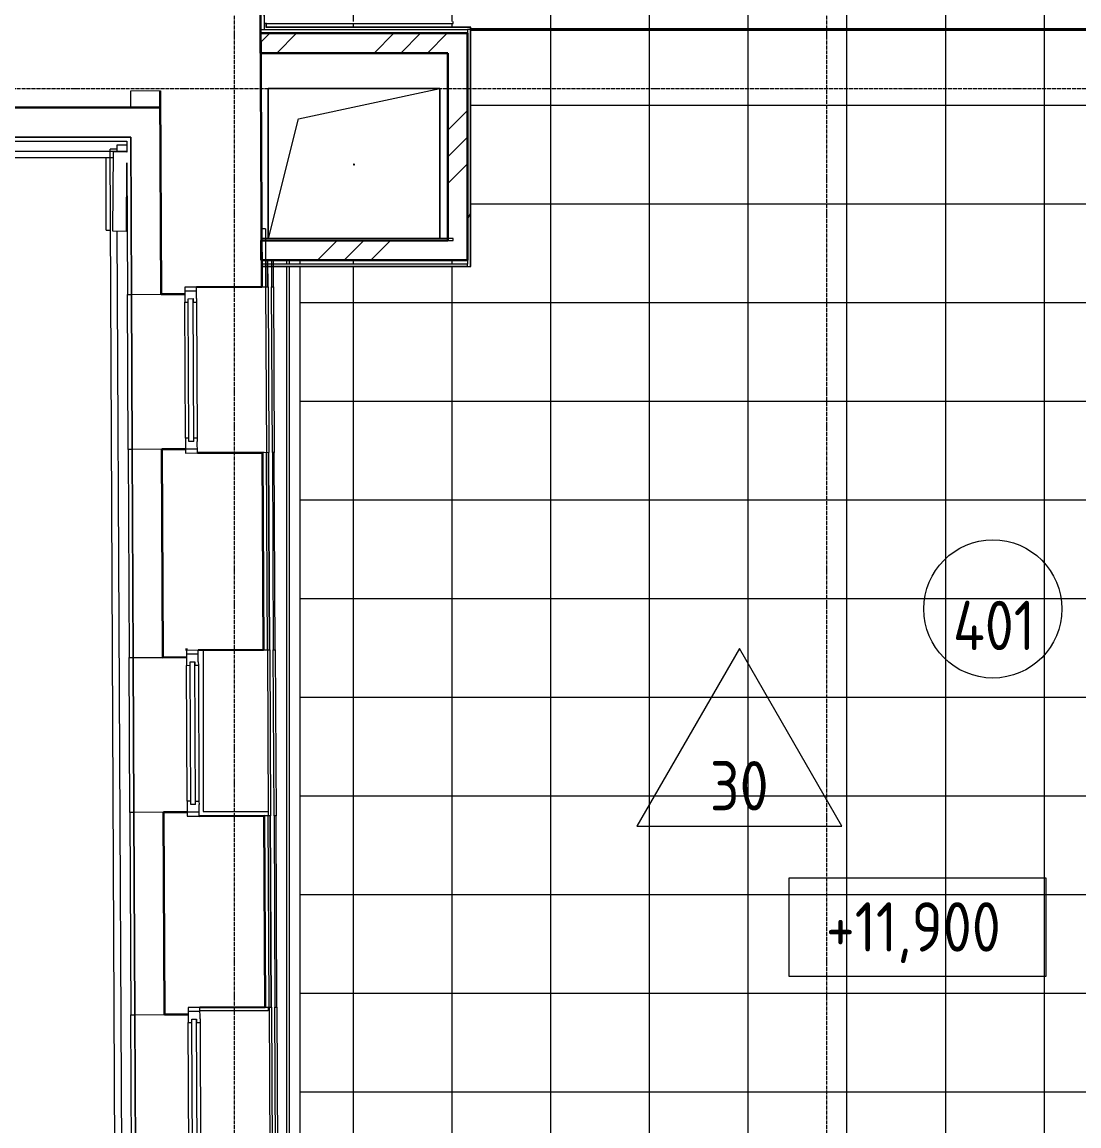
# Model space of a CAD drawing. Header units: millimetres. Extents: x -10915 to 62537, y -37640 to 44223.
# Drawn here: x -1077 to 4278, y 3039 to 8632 of the extents above; entities that cross this region are included whole.
import ezdxf

# ---------------------------------------------------------------- set-up
doc = ezdxf.new("R2010")
doc.units = ezdxf.units.MM
doc.linetypes.add('ADSK_Линия сетки', pattern=[25, 20, -2.5, 0, -2.5])
doc.linetypes.add('ADSK_Штриховая_ш3 п1_5', pattern=[4.5, 3, -1.5])
for name, color, linetype, lineweight in [('_ Окна', 7, 'Continuous', 9), ('Аннотация', 7, 'Continuous', 20), ('Марки', 7, 'Continuous', 20), ('Марки помещений', 7, 'Continuous', 20), ('Обобщенные модели', 7, 'Continuous', 18), ('Окна', 7, 'Continuous', 9), ('Оси', 7, 'Continuous', 9), ('Отметки', 7, 'Continuous', 9), ('Перекрытие', 7, 'Continuous', 18), ('Перекрытие штриховка', 7, 'Continuous', 18), ('Стены внутренние', 7, 'Continuous', 18), ('Стены наружные', 7, 'Continuous', 18), ('Стены несущие', 7, 'Continuous', 30), ('Стены отделка', 7, 'Continuous', 30), ('Стены штриховка', 7, 'Continuous', 9)]:
    doc.layers.add(name, color=color, linetype=linetype, lineweight=lineweight)
doc.layers.add('Линии разделители', color=4, linetype='ADSK_Штриховая_ш3 п1_5', lineweight=40, true_color=0x00ffff)
doc.styles.add('GOST Common_1', font='GOST_Common.ttf', dxfattribs={"width": 0.9, "height": 250})
doc.styles.add('GOST Common_2', font='GOST_Common.ttf', dxfattribs={"width": 0.9, "height": 250})
pattern_1 = [(45, (0, 0), (-381.66, 381.66), []), (45, (134.94, 0), (0, 763.322), []), (45, (-134.94, 0), (0, 763.322), [])]

# ---------------------------------------------------------------- blocks, each defined once
blk = doc.blocks.new('окна_rehau_однопольное_фрамуга_сверху - 800х2240 _нов_ ОК-41-6249988-План полов 4-го этажа')
at = {"layer": '_ Окна', "lineweight": 18}
for p, q in [((-344, 135), (-420, 135)), ((-420, 135), (-420, 75)), ((-362, 93), (-362, 117)), ((-362, 117), (-344, 117)), ((-344, 117), (-344, 135)), ((344, 135), (344, 117)), ((420, 135), (344, 135)), ((344, 117), (362, 117)), ((362, 117), (362, 93)), ((420, 75), (420, 135)), ((-420, 75), (-362, 75)), ((-362, 93), (-344, 93)), ((-344, 75), (-362, 75)), ((-344, 93), (-344, 75)), ((344, 93), (344, 75)), ((362, 93), (344, 93)), ((362, 75), (344, 75)), ((362, 75), (420, 75))]:
    blk.add_line(p, q, dxfattribs=at)
at = {"layer": '_ Окна'}
for p, q in [((-400, 75), (-400, 135)), ((-344, 117), (344, 117)), ((400, 75), (400, 135)), ((-362, 93), (362, 93))]:
    blk.add_line(p, q, dxfattribs=at)
at = {"layer": 'Окна'}
for p, q in [((-344, 135), (344, 135)), ((344, 75), (-344, 75))]:
    blk.add_line(p, q, dxfattribs=at)
blk = doc.blocks.new('GM_Отверстие прямоугольное _в плите_ - Отверстие-7235603-План полов 4-го этажа')
at = {"layer": 'Обобщенные модели'}
for p, q in [((-435, -375), (-435, 385)), ((-435, 385), (435, 385)), ((435, 385), (-435, 385)), ((-435, 385), (-435, -375)), ((-281, 231), (435, 385)), ((435, 385), (435, -375)), ((435, -375), (435, 385)), ((-432.5, -375), (-281, 231))]:
    blk.add_line(p, q, dxfattribs=at)
for start, end in [(360, 180), (180, 360), (60, 165), (300, 360), (195, 270)]:
    blk.add_arc((0, 0), 2.5, start, end, dxfattribs=at)
blk = doc.blocks.new('ADSK_Марка_Помещение_ОдноЗначение - Номер-159740-План полов 4-го этажа')
at = {"layer": 'Марки помещений'}
blk.add_circle((0, 0), 3.5, dxfattribs=at)
blk = doc.blocks.new('ADSK_Марка_ПерекрытиеПол - Экземпляр_Отделка пола-158379-План полов 4-го этажа')
at = {"layer": 'Марки', "color": 1, "true_color": 0xff0000}
for p, q in [((0, 9), (-5.196, 0)), ((5.196, 0), (0, 9)), ((-5.196, 0), (5.196, 0))]:
    blk.add_line(p, q, dxfattribs=at)
blk = doc.blocks.new('Высотные отметки - Рамка-12095-План полов 4-го этажа')
at = {"layer": 'Аннотация'}
for p, q in [((-6.5, 0), (-6.5, 5)), ((-6.5, 5), (6.5, 5)), ((6.5, 5), (6.5, 0)), ((6.5, 0), (-6.5, 0))]:
    blk.add_line(p, q, dxfattribs=at)

msp = doc.modelspace()

# ---------------------------------------------------------------- hatches: boundary and pattern name
at = {"layer": 'Перекрытие штриховка', "lineweight": 9, "true_color": 0x787878}
h = msp.add_hatch(dxfattribs=at)
h.set_pattern_fill('FP_65', color=8, style=0, pattern_type=2)
h.set_pattern_definition([(0, (4602.2, 37211.3), (0, 500), []), (90, (4602.2, 37211.3), (-500, 3e-14), [])])
h.paths.add_polyline_path([(149.565, 8595), (149.565, 8595.058), (137.378, 8595)])
h.paths.add_polyline_path([(6974.245, 8604.011), (6976.272, 8602.011), (6976.012, 8604.011)])
h.paths.add_polyline_path([(6146.031, 8595), (6146.031, 8604.011), (6974.245, 8604.011), (6973.882, 8622.011), (6146.031, 8622.011), (6146.031, 8632.011), (6960.881, 8632.011), (6956.754, 8950), (7565, 8950), (7565, 8806.238), (8340, 8806.238), (8340, 8790.238), (13119.116, 8790.238), (13119.116, 8758.238), (13204.508, 8758.238), (13201.91, 8762.738), (13474.708, 8920.238), (13479.208, 8912.444), (13488.431, 8916.47), (13513.868, 8872.411), (13522.528, 8877.411), (13527.028, 8869.616), (13334.116, 8758.238), (14304.116, 8758.238), (13591.588, 9169.616), (13596.088, 9177.411), (13587.428, 9182.411), (13613.428, 9227.444), (13604.767, 9232.444), (13609.267, 9240.238), (14436.322, 8762.738), (14433.723, 8758.238), (14519.116, 8758.238), (14519.116, 8790.238), (16398.848, 8790.238), (16398.848, 8758.238), (17428.848, 8758.238), (17428.848, 8790.238), (17675.565, 8790.238), (17675.565, 9024.75), (17687.565, 9024.75), (17687.565, 9110.142), (17683.065, 9107.544), (17205.565, 9934.598), (17213.36, 9939.098), (17208.36, 9947.759), (17253.393, 9973.759), (17248.393, 9982.419), (17256.187, 9986.919), (17687.565, 9239.75), (17687.565, 10509.75), (17446.187, 10091.67), (17438.393, 10096.17), (17433.393, 10087.51), (17388.36, 10113.51), (17383.36, 10104.85), (17375.565, 10109.35), (17683.065, 10641.956), (17687.565, 10639.358), (17687.565, 10724.75), (17675.565, 10724.75), (17675.565, 10920.75), (17677.565, 10920.75), (17677.565, 10922.75), (24171.376, 10922.75), (24171.376, 10925.75), (17660.565, 10925.75), (17660.565, 10724.75), (17650.565, 10724.75), (17650.565, 10935.75), (24171.376, 10935.75), (24171.376, 12443.512), (13610.464, 12443.512), (13610.464, 12455.512), (24171.376, 12455.512), (24171.376, 12574.709), (10628.616, 12610.362), (10628.616, 12607.362), (13619.305, 12599.489), (13619.305, 12589.489), (10641.616, 12597.328), (10641.616, 12203.264), (10029.565, 12203.264), (10029.565, 12213.264), (10631.616, 12213.264), (10631.616, 12597.354), (10628.616, 12597.328), (10628.616, 12218.264), (10626.616, 12218.264), (10626.616, 12216.264), (10029.565, 12216.264), (10029.565, 12248.264), (9896.283, 12248.264), (9178.7, 11834.155), (9175.531, 11839.644), (9185.491, 11845.394), (9171.991, 11868.776), (9181.95, 11874.526), (9178.781, 11880.202), (9816.283, 12248.264), (8999.565, 12248.264), (8999.565, 12216.264), (7500.494, 12216.264), (7500.494, 12213.264), (8999.565, 12213.264), (8999.565, 12203.264), (7513.494, 12203.264), (7513.494, 11958.783), (7043.494, 11958.783), (7043.494, 12223.783), (5680, 12223.783), (5680, 12233.783), (7043.494, 12233.783), (7042.396, 12251.783), (5680, 12251.783), (5680, 12283.783), (3980, 12283.783), (3980, 12251.783), (2699.954, 12251.783), (2699.941, 12253.783), (2697.941, 12253.783), (2694.344, 12809.342), (2676.344, 12809.342), (2679.916, 12257.627), (2669.916, 12257.563), (2666.344, 12809.342), (180, 12809.342), (180, 8635), (1108.065, 8635), (1108.065, 8625), (161.565, 8625), (161.565, 8607), (1194.565, 8607), (1194.691, 8605), (1196.565, 8605), (1196.565, 8595), (4898.531, 8595), (4898.531, 8632.011), (5216.031, 8632.011), (5216.031, 8622.011), (4908.531, 8622.011), (4908.531, 8595), (4926.531, 8595), (4926.531, 8602.011), (4928.531, 8602.011), (4928.531, 8604.011), (5216.031, 8604.011), (5216.031, 8595), (6010.854, 8595), (5357.23, 8972.37), (5377.23, 9007.011), (6090.854, 8595), (6096.031, 8595)])
h.paths.add_polyline_path([(159.565, 8605), (161.565, 8607), (159.565, 8607)])
h.paths.add_polyline_path([(6973.882, 8632.011), (6970.882, 8935), (6971.95, 8935), (6971.95, 8937), (7550, 8937), (7550, 8935), (7552, 8935), (7552, 8806.238), (7555, 8806.238), (7555, 8940), (6966.885, 8940), (6971.95, 8632.011)])
h.paths.add_polyline_path([(170, 8635), (170, 12809.342), (152, 12809.342), (152, 12286.928), (161.565, 12286.928), (161.565, 8635)])
h.paths.add_polyline_path([(149.565, 8726.809), (149.565, 8726.928), (135.838, 8726.841)])
h.paths.add_polyline_path([(13212.116, 8758.238), (13216.055, 8758.238), (13215.07, 8759.944)])
h.paths.add_polyline_path([(16260, 8758.238), (16263.848, 8758.238), (16263.848, 8778.238), (16260, 8777.953)])
h.paths.add_polyline_path([(7520, 8758.238), (7520, 8905), (7512.386, 8904.915), (7514.289, 8758.238)])
h.paths.add_polyline_path([(14426.116, 8758.238), (14423.161, 8759.944), (14423.161, 8758.238)])
h.paths.add_polyline_path([(17677.565, 8788.238), (17677.565, 8790.238), (17675.565, 8790.238), (17677.484, 8788.32)])
h.paths.add_polyline_path([(17428.848, 8808.238), (17428.848, 8818.238), (17650.565, 8818.238), (17650.565, 9024.75), (17660.565, 9024.75), (17660.565, 8808.238), (17493.57, 8808.238)])
h.paths.add_polyline_path([(14842.631, 8808.238), (14519.116, 8808.238), (14519.116, 8818.238), (16398.848, 8818.238), (16398.848, 8808.238), (14908.715, 8808.238)])
h.paths.add_polyline_path([(8435.364, 8808.238), (8340, 8808.238), (8340, 8818.238), (13119.116, 8818.238), (13119.116, 8808.238), (8751.526, 8808.238)])
h.paths.add_polyline_path([(7739.734, 8826.206), (7740.183, 8826.95), (7739.513, 8826.95)])
h.paths.add_polyline_path([(7743.533, 9122.069), (7744.822, 9121.151), (7746.678, 9123.006), (7743.565, 9122.079)])
h.paths.add_polyline_path([(8039.397, 9118.27), (8038.947, 9117.526), (8039.618, 9117.526)])
h.paths.add_polyline_path([(8035.598, 8822.407), (8034.308, 8823.326), (8032.453, 8821.471), (8035.565, 8822.397)])
h.paths.add_polyline_path([(7963.065, 8817.238), (7755.565, 8817.92), (7741.998, 8822.844), (7736.797, 8831.879), (7736.484, 8833.048), (7735.28, 8835.559), (7734.565, 8983.221), (7735.247, 9106.238), (7741.189, 9120.491), (7747.684, 9125.315), (7750.065, 9125.035), (7752.565, 9126.52), (7880.117, 9127.238), (8023.565, 9126.557), (8037.133, 9121.632), (8042.334, 9112.597), (8042.647, 9111.428), (8043.847, 9109.233), (8044.611, 9069.235), (8054.636, 9069.235), (8054.636, 9056.245), (8044.611, 9056.245), (8043.884, 8838.238), (8037.942, 8823.985), (8029.731, 8819.509), (8029.065, 8819.441), (8026.565, 8817.957), (7963.789, 8817.238)])
h.paths.add_polyline_path([(7753.29, 8832.506), (7754.672, 8833.67), (7753.301, 8832.537)])
h.paths.add_polyline_path([(8025.277, 8832.506), (8025.536, 8833.481), (8026.565, 8833.799), (8025.9, 8835.238), (8024.272, 8834.447), (8024.946, 8832.506)])
h.paths.add_polyline_path([(7754.699, 9109.238), (7754.858, 9110.029), (7753.562, 9110.677), (7752.565, 9110.116), (7754.197, 9109.238)])
h.paths.add_polyline_path([(17687.565, 9117.75), (17687.565, 9121.689), (17685.86, 9120.704)])
h.paths.add_polyline_path([(17687.565, 10627.811), (17687.565, 10631.75), (17685.86, 10628.795)])
h.paths.add_polyline_path([(7498.305, 11968.783), (7503.494, 11968.783), (7503.494, 12203.264), (7500.494, 12203.264), (7500.494, 11973.783), (7498.494, 11973.783), (7498.494, 11971.783), (7058.494, 11971.783), (7058.494, 11973.783), (7056.494, 11973.783), (7056.494, 12251.783), (7053.494, 12251.783), (7053.494, 11968.783), (7488.494, 11968.783)])
h.paths.add_polyline_path([(7500.494, 12216.264), (7498.494, 12218.264), (7498.494, 12216.264)])
h.paths.add_polyline_path([(3611.225, 12223.783), (2703.915, 12223.783), (2703.915, 12233.783), (3980, 12233.783), (3980, 12223.783), (3677.74, 12223.783)])
h.paths.add_polyline_path([(7056.494, 12251.783), (7058.494, 12253.783), (7056.494, 12253.783)])
h.paths.add_polyline_path([(10628.616, 12610.362), (10626.616, 12612.367), (10626.616, 12610.367)])
h = msp.add_hatch(dxfattribs=at)
h.set_pattern_fill('FP_21', color=8, style=0, pattern_type=2)
h.set_pattern_definition([(270, (45102.2, 63711.3), (500, 3e-14), []), (0, (45102.2, 63711.3), (0, 500), [])])
h.paths.add_polyline_path([(4926.531, 553.098), (4926.531, 571.098), (4908.531, 571.098), (4908.531, 553.098)])
h.paths.add_polyline_path([(4898.531, 553.098), (4898.531, 571.098), (330.717, 571.098), (330.717, 553.098), (4637.622, 553.098)])
h.paths.add_polyline_path([(4637.622, 581.098), (4898.531, 581.098), (4898.531, 939.308), (4908.531, 939.308), (4908.531, 581.098), (4926.531, 581.098), (4926.531, 939.308), (4938.531, 939.308), (4938.531, 989.308), (4978.531, 989.308), (4978.531, 1959.308), (4938.531, 1959.308), (4938.531, 2009.308), (4926.531, 2009.308), (4926.531, 5409.22), (4928.531, 5409.22), (4928.531, 5459.22), (4968.531, 5459.22), (4968.531, 5469.22), (4978.531, 5469.22), (4978.531, 6279.22), (4968.531, 6279.22), (4968.531, 6289.22), (4928.531, 6289.22), (4928.531, 6339.22), (4926.531, 6339.22), (4926.531, 8595), (4908.531, 8595), (4908.531, 6339.22), (4898.531, 6339.22), (4898.531, 8595), (1196.565, 8595), (1196.565, 7393), (330.717, 7393), (330.717, 581.098), (3609.147, 581.098)])
h.paths.add_polyline_path([(4938.531, 989.308), (4453.531, 1829.353), (4488.172, 1849.353), (4973.172, 1009.308), (4963.89, 1003.949)])
h.paths.add_polyline_path([(4908.531, 2009.308), (4898.531, 2009.308), (4898.531, 5409.22), (4908.531, 5409.22), (4908.531, 2988)])
h.paths.add_polyline_path([(4928.531, 5459.22), (4513.531, 6178.021), (4548.172, 6198.021), (4963.172, 5479.22), (4953.89, 5473.861)])
h.paths.add_polyline_path([(1079.565, 7405), (1179.565, 7405), (1179.565, 7425), (330.717, 7425), (330.717, 7405), (523.719, 7405)])
at = {"layer": 'Стены внутренние', "lineweight": 9}
h = msp.add_hatch(dxfattribs=at)
h.set_pattern_fill('FP_1', color=256, style=0, pattern_type=2)
h.set_pattern_definition(pattern_1)
h.paths.add_polyline_path([(1079.565, 8475), (1079.565, 8575), (131.51, 8575), (131.606, 8475), (1039.703, 8475)])
h = msp.add_hatch(dxfattribs=at)
h.set_pattern_fill('FP_1', color=256, style=0, pattern_type=2)
h.set_pattern_definition(pattern_1)
h.paths.add_polyline_path([(1179.565, 7525), (1179.565, 8575), (1079.565, 8575), (1079.565, 7525)])
h = msp.add_hatch(dxfattribs=at)
h.set_pattern_fill('FP_4', color=256, style=0, pattern_type=2)
h.set_pattern_definition([(0, (0, 0), (406.4, 101.6), [33.528, -271.272, 33.528, -271.272, -1625.6]), (0, (0, 0), (406.4, 101.6), [-609.6, 33.528, -576.072, 33.528, -271.272, -711.2]), (0, (0, 0), (406.4, 101.6), [-1524, 33.528, -169.672, 33.528, -474.472]), (120, (152.4, 50.8), (-291.1882, 301.1527), [33.528, -271.272, 33.528, -271.272, -1625.6]), (120, (152.4, 50.8), (-291.1882, 301.1527), [-609.6, 33.528, -576.072, 33.528, -271.272, -711.2]), (120, (152.4, 50.8), (-291.1882, 301.1527), [-1524, 33.528, -169.672, 33.528, -474.472]), (240, (203.2, 254), (-115.2118, -402.7527), [33.528, -271.272, 33.528, -271.272, -1625.6]), (240, (203.2, 254), (-115.2118, -402.7527), [-609.6, 33.528, -576.072, 33.528, -271.272, -711.2]), (240, (203.2, 254), (-115.2118, -402.7527), [-1524, 33.528, -169.672, 33.528, -474.472])])
h.paths.add_polyline_path([(1179.565, 7393), (1194.565, 7393), (1194.565, 8595), (1179.565, 8595), (1179.565, 7395)])
h = msp.add_hatch(dxfattribs=at)
h.set_pattern_fill('FP_1', color=256, style=0, pattern_type=2)
h.set_pattern_definition(pattern_1)
h.paths.add_polyline_path([(523.719, 7425), (1179.565, 7425), (1179.565, 7525), (135.838, 7524.223), (156.286, 7490.832), (157.235, 7425), (330.717, 7425)])

# ---------------------------------------------------------------- linework, layer by layer
at = {"layer": 'Линии разделители', "color": 7}
msp.add_line((1196.565, 8595), (4898.531, 8595), dxfattribs=at)
at = {"layer": 'Оси', "linetype": 'ADSK_Линия сетки'}
for p, q in [((-0.435, -4909.651), (-0.435, 43042.344)), ((2999.565, -4909.651), (2999.565, 43042.344)), ((-10114.729, 8295), (56004.853, 8295))]:
    msp.add_line(p, q, dxfattribs=at)
at = {"layer": 'Перекрытие'}
for p, q in [((131.035, 8595), (149.565, 8595)), ((4898.531, 8595), (1196.565, 8595)), ((-188.78, 6452.51), (149.181, 6452.51)), ((149.181, 6452.51), (149.181, 6450.234)), ((-159.107, 5449.001), (-159.107, 4632.51)), ((-159.107, 4632.51), (170.717, 4632.51)), ((170.717, 4632.51), (170.717, 4610.56)), ((170.717, 3640.304), (170.717, 3622.499)), ((170.717, 3622.499), (-175.322, 3622.499))]:
    msp.add_line(p, q, dxfattribs=at)
at = {"layer": 'Перекрытие', "color": 250, "true_color": 0x121212}
for p, q in [((330.717, 7425), (330.717, 7405)), ((330.717, 7393), (330.717, 581.098))]:
    msp.add_line(p, q, dxfattribs=at)
at = {"layer": 'Стены внутренние', "color": 250, "true_color": 0x121212}
for p, q in [((264.717, 7405), (264.717, 7425)), ((264.717, 581.098), (264.717, 7393)), ((276.717, 7425), (276.717, 7405)), ((276.717, 7393), (276.717, 581.098)), ((157.24, 7290.281), (161.235, 6450.291)), ((191.234, 6450.433), (187.24, 7290.424)), ((197.239, 7290.472), (201.234, 6450.481)), ((165.989, 5450.547), (169.984, 4610.557)), ((199.983, 4610.699), (195.989, 5450.69)), ((205.988, 5450.738), (209.983, 4610.747)), ((174.598, 3640.323), (178.592, 2800.332)), ((208.592, 2800.475), (204.597, 3640.465)), ((214.597, 3640.513), (218.592, 2800.522))]:
    msp.add_line(p, q, dxfattribs=at)
at = {"layer": 'Стены наружные'}
for p, q in [((-546.184, 8008.59), (-596.183, 8008.352)), ((-596.183, 8008.352), (-596.019, 7973.753)), ((-546.279, 8028.59), (-546.279, 7978.59)), ((-615.561, 7943.59), (-6662.02, 7943.59)), ((-5908.717, 7978.59), (-546.279, 7978.59)), ((-649.965, 7577.642), (-649.965, 7943.59)), ((-596.09, 7988.59), (-631.089, 7988.424)), ((-595.85, 578.36), (-631.089, 7988.424)), ((-566.184, 7978.59), (-566.184, 7973.527)), ((-649.965, 7577.642), (-629.136, 7577.642)), ((-560.849, 578.36), (-594.117, 7573.727)), ((-538.853, 6466.962), (-542.586, 7251.953)), ((-522.586, 7252.048), (-518.853, 6467.057)), ((-518.452, 6467.059), (-522.185, 7252.05)), ((-530.104, 4627.228), (-533.837, 5412.219)), ((-513.837, 5412.314), (-510.104, 4627.323)), ((-509.703, 4627.325), (-513.436, 5412.316)), ((-521.495, 2817.003), (-525.228, 3601.994)), ((-505.228, 3602.089), (-501.495, 2817.098)), ((-501.095, 2817.1), (-504.828, 3602.091))]:
    msp.add_line(p, q, dxfattribs=at)
at = {"layer": 'Стены наружные', "color": 250, "true_color": 0x121212}
for p, q in [((169.24, 7290.338), (173.234, 6450.348)), ((177.989, 5450.604), (181.983, 4610.614)), ((186.597, 3640.38), (190.592, 2800.389))]:
    msp.add_line(p, q, dxfattribs=at)
at = {"layer": 'Стены несущие'}
for p, q in [((137.24, 7290.186), (130.495, 8708.59)), ((1179.565, 8575), (131.51, 8575)), ((131.51, 8575), (131.51, 8475)), ((1179.565, 7425), (1179.565, 8575)), ((131.51, 8475), (1079.565, 8475)), ((1079.565, 8475), (1079.565, 7525)), ((-377.486, 8282.828), (-377.086, 8282.83)), ((-377.086, 8198.59), (-377.486, 8282.828)), ((-372.192, 7253.763), (-377.086, 8282.83)), ((-6774.185, 8198.59), (-377.086, 8198.59)), ((1079.565, 7525), (135.362, 7525)), ((135.362, 7525), (135.362, 7425)), ((135.362, 7425), (1179.565, 7425)), ((-252.76, 7289.332), (-252.756, 7288.332)), ((-192.756, 7288.617), (137.24, 7290.186)), ((-372.192, 7253.763), (-372.592, 7253.761)), ((-372.592, 7253.761), (-372.588, 7252.761)), ((-372.588, 7252.761), (-252.589, 7253.332)), ((-248.856, 6468.341), (-368.454, 6467.772)), ((-363.486, 5423.029), (-368.454, 6467.772)), ((141.235, 6450.196), (-188.762, 6448.626)), ((145.989, 5450.452), (141.235, 6450.196)), ((-244.006, 5448.598), (-244.054, 5458.597)), ((-184.007, 5448.883), (145.989, 5450.452)), ((-363.486, 5423.029), (-363.886, 5423.027)), ((-363.886, 5423.027), (-363.839, 5413.027)), ((-363.839, 5413.027), (-243.84, 5413.598)), ((-240.107, 4628.607), (-359.705, 4628.038)), ((-354.829, 3602.804), (-359.705, 4628.038)), ((149.984, 4610.462), (-180.012, 4608.892)), ((149.984, 4610.462), (154.598, 3640.227)), ((-175.398, 3638.658), (154.598, 3640.227)), ((-354.829, 3602.804), (-235.231, 3603.373)), ((-354.829, 3602.804), (-354.829, 3602.804))]:
    msp.add_line(p, q, dxfattribs=at)
at = {"layer": 'Стены отделка', "lineweight": 9}
for p, q in [((149.565, 12263.959), (149.565, 8595)), ((151.035, 8595.065), (150.408, 8726.806)), ((161.565, 8607), (161.565, 8625)), ((161.565, 8625), (1108.065, 8625)), ((1108.065, 8625), (1108.065, 8635)), ((131.035, 8594.97), (151.035, 8595.065)), ((149.565, 8595), (1179.565, 8595)), ((1196.565, 8607), (161.565, 8607)), ((1179.565, 8595), (1179.565, 7405)), ((1196.565, 7393), (1196.565, 8607)), ((-377.486, 8282.828), (-527.084, 8282.116)), ((-527.084, 8282.116), (-526.687, 8198.59)), ((-526.687, 8198.59), (-6774.185, 8198.59)), ((-6943.315, 8028.59), (-546.279, 8028.59)), ((-546.374, 8048.59), (-6923.417, 8048.59)), ((-6923.417, 8048.59), (-525.973, 8048.59)), ((-526.374, 8048.59), (-546.374, 8048.495)), ((-546.279, 8028.59), (-546.017, 7973.374)), ((-522.586, 7252.048), (-526.374, 8048.59)), ((-525.973, 8048.59), (-522.185, 7252.05)), ((-615.331, 7973.9), (-618.366, 7573.911)), ((-546.017, 7973.374), (-615.331, 7973.9)), ((-548.368, 7573.38), (-545.753, 7917.962)), ((-545.753, 7917.962), (-542.586, 7251.953)), ((-618.366, 7573.911), (-548.368, 7573.38)), ((155.838, 7585.097), (135.838, 7585.002)), ((155.838, 7585.097), (157.24, 7290.281)), ((1108.065, 7535), (136.076, 7535)), ((1079.565, 7525), (1108.065, 7525)), ((1108.065, 7525), (1108.065, 7535)), ((1179.565, 7405), (136.694, 7405)), ((136.751, 7393), (1196.565, 7393)), ((169.24, 7290.338), (168.599, 7425)), ((186.6, 7425), (187.24, 7290.424)), ((197.239, 7290.472), (196.6, 7425)), ((137.24, 7290.186), (169.24, 7290.338)), ((187.24, 7290.424), (197.239, 7290.472)), ((-542.586, 7251.953), (-522.586, 7252.048)), ((-522.185, 7252.05), (-372.588, 7252.761)), ((-372.187, 7252.763), (-372.192, 7253.763)), ((-518.853, 6467.057), (-538.853, 6466.962)), ((-538.853, 6466.962), (-533.837, 5412.219)), ((-513.837, 5412.314), (-518.853, 6467.057)), ((-368.454, 6467.772), (-518.452, 6467.059)), ((-518.452, 6467.059), (-513.436, 5412.316)), ((173.234, 6450.348), (141.235, 6450.196)), ((165.989, 5450.547), (161.235, 6450.291)), ((177.989, 5450.604), (173.234, 6450.348)), ((201.234, 6450.481), (191.234, 6450.433)), ((191.234, 6450.433), (195.989, 5450.69)), ((205.988, 5450.738), (201.234, 6450.481)), ((145.989, 5450.452), (177.989, 5450.604)), ((195.989, 5450.69), (205.988, 5450.738)), ((-533.837, 5412.219), (-513.837, 5412.314)), ((-513.436, 5412.316), (-363.839, 5413.027)), ((-363.438, 5413.029), (-363.486, 5423.029)), ((-510.104, 4627.323), (-530.104, 4627.228)), ((-530.104, 4627.228), (-525.228, 3601.994)), ((-505.228, 3602.089), (-510.104, 4627.323)), ((-359.705, 4628.038), (-509.703, 4627.325)), ((-509.703, 4627.325), (-504.828, 3602.091)), ((181.983, 4610.614), (149.984, 4610.462)), ((174.598, 3640.323), (169.984, 4610.557)), ((186.597, 3640.38), (181.983, 4610.614)), ((209.983, 4610.747), (199.983, 4610.699)), ((199.983, 4610.699), (204.597, 3640.465)), ((214.597, 3640.513), (209.983, 4610.747)), ((154.598, 3640.227), (186.597, 3640.38)), ((204.597, 3640.465), (214.597, 3640.513)), ((-525.228, 3601.994), (-505.228, 3602.089)), ((-504.828, 3602.091), (-354.829, 3602.804))]:
    msp.add_line(p, q, dxfattribs=at)
at = {"layer": 'Стены штриховка'}
for p, q in [((161.565, 8625), (149.565, 8625)), ((159.565, 8605), (159.565, 8625)), ((1194.565, 8605), (159.565, 8605)), ((1194.565, 8595), (1179.565, 8595)), ((1194.565, 7393), (1194.565, 8607)), ((136.742, 7395), (1179.565, 7395)), ((167.24, 7290.329), (166.599, 7425)), ((1179.565, 7393), (1179.565, 7405)), ((175.989, 5450.595), (171.234, 6450.338)), ((184.598, 3640.37), (179.983, 4610.604))]:
    msp.add_line(p, q, dxfattribs=at)

# ---------------------------------------------------------------- block references
at = {"layer": 'Марки', "color": 1, "true_color": 0xff0000, "xscale": 99.99999999999993, "yscale": 99.99999999999993, "zscale": 99.99999999999993}
msp.add_blockref('ADSK_Марка_ПерекрытиеПол - Экземпляр_Отделка пола-158379-План полов 4-го этажа', (2557.565, 4558.049), dxfattribs=at)
at = {"layer": 'Марки помещений', "xscale": 99.99999999999993, "yscale": 99.99999999999993, "zscale": 99.99999999999993}
msp.add_blockref('ADSK_Марка_Помещение_ОдноЗначение - Номер-159740-План полов 4-го этажа', (3841.777, 5658.247), dxfattribs=at)
at = {"layer": 'Обобщенные модели'}
msp.add_blockref('GM_Отверстие прямоугольное _в плите_ - Отверстие-7235603-План полов 4-го этажа', (604.703, 7910), dxfattribs=at)
at = {"layer": 'Окна', "rotation": 90.2724741501968}
for p in [(-115.76, 6868.978), (-107.011, 5029.244), (-98.402, 3219.02)]:
    msp.add_blockref('окна_rehau_однопольное_фрамуга_сверху - 800х2240 _нов_ ОК-41-6249988-План полов 4-го этажа', p, dxfattribs=at)
at = {"layer": 'Отметки', "lineweight": 20, "xscale": 99.99999999999993, "yscale": 99.99999999999993, "zscale": 99.99999999999993}
msp.add_blockref('Высотные отметки - Рамка-12095-План полов 4-го этажа', (3459.377, 3795.342), dxfattribs=at)

# ---------------------------------------------------------------- texts
at = {"layer": 'Марки', "color": 1, "lineweight": 9, "true_color": 0xff0000, "insert": (2556.533, 4762.475), "char_height": 250, "width": 327.6, "attachment_point": 5, "line_spacing_factor": 1.022766, "style": 'GOST Common_2'}
msp.add_mtext('\\pxqc,t1.44,2.88,4.32,5.76,7.2,8.64,10.08,11.52,12.96,14.4,15.84,17.28,18.72,20.16,21.6,23.04,24.48,25.92,27.36,28.8,30.24,31.68,33.12,34.56,36,37.44,38.88,40.32,41.76,43.2,44.64,46.08;{30}', dxfattribs=at)
at = {"layer": 'Марки помещений', "lineweight": 9, "insert": (3847.17, 5574.666), "char_height": 250, "width": 458.1, "attachment_point": 5, "line_spacing_factor": 1.022766, "style": 'GOST Common_2'}
msp.add_mtext('\\pxqc,t1.8,3.6,5.4,7.2,9,10.8,12.6,14.4,16.2,18,19.8,21.6,23.4,25.2,27,28.8,30.6,32.4,34.2,36,37.8,39.6,41.4,43.2,45,46.8,48.6,50.4,52.2,54,55.8,57.6;{401}', dxfattribs=at)
at = {"layer": 'Отметки', "lineweight": 20, "insert": (2995.502, 4172.049), "char_height": 250, "width": 1113.30067, "attachment_point": 1, "line_spacing_factor": 1.022761, "style": 'GOST Common_1'}
msp.add_mtext('+11,900', dxfattribs=at)

doc.saveas('drawing.dxf')
